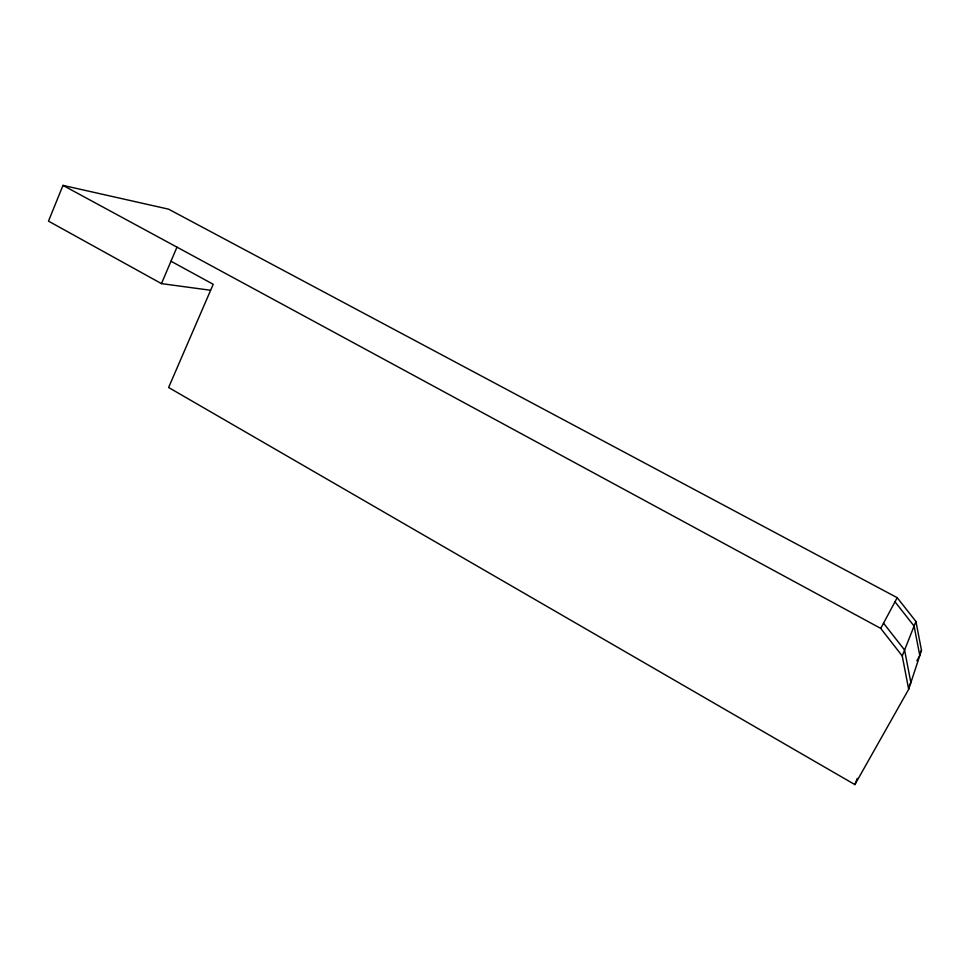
<?xml version="1.0" encoding="UTF-8"?>
<svg xmlns="http://www.w3.org/2000/svg" width="970" height="970" viewBox="0 0 970 970"><rect width="100%" height="100%" fill="white"/><g stroke="black" fill="none" stroke-linecap="round" stroke-linejoin="round"><path stroke-width="1.45" d="M170.987 261.221L213.218 284.295L168.61 387.491L854.897 784.609L908.672 689.318L921.5 650.349L915.922 621.455L897.214 597.69L168.562 209.156L62.977 185.391L48.5 221.136L161.469 283.628L210.502 290.248M854.897 784.609L857.31 778.389M908.672 689.318L902.245 655.95L915.922 621.455M161.469 283.628L176.964 247.144M902.245 655.95L880.724 628.402L897.214 597.69M920.033 652.943L921.5 650.349M916.844 660.776L919.79 655.55L914.092 626.062L895.007 601.8M909.387 685.281L910.866 682.662L904.586 650.058L883.537 623.164M62.977 185.391L880.724 628.402"/></g></svg>
